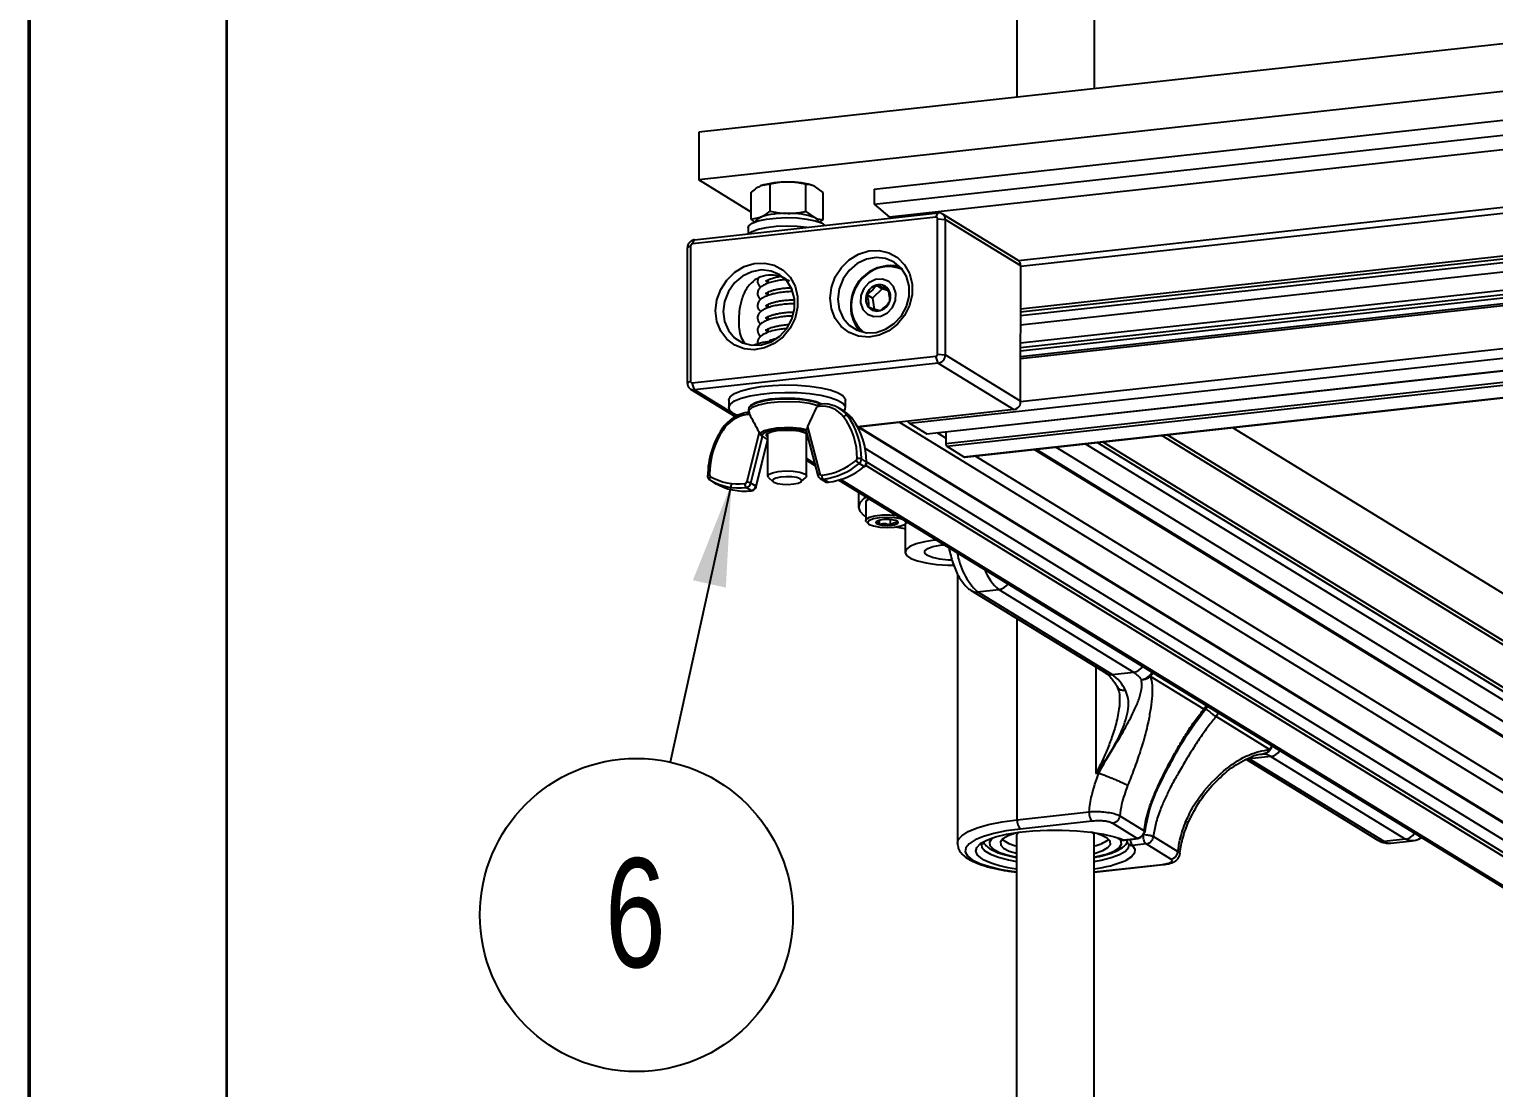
# Model space of a CAD drawing. Header units: millimetres. Extents: x 0 to 279, y 0 to 216.
# Drawn here: x 0 to 47.07, y 121.41 to 155.42 of the extents above; entities that cross this region are included whole.
import ezdxf

# ---------------------------------------------------------------- set-up
doc = ezdxf.new("R2010")
doc.units = ezdxf.units.MM
doc.layers.add('PAGE_BORDER', color=7, linetype='Continuous')
doc.layers.add('TITLE_BLOCK_BORDER', color=7, linetype='Continuous')
doc.styles.add('SLDTEXTSTYLE1', font='TXT', dxfattribs={"width": 0.75})
doc.dimstyles.new('SLDDIMSTYLE0', dxfattribs={"dimtxt": 0.18, "dimasz": 3.302, "dimexe": 0, "dimexo": 0.0625, "dimgap": 0, "dimtad": 0, "dimtih": 1, "dimtoh": 1, "dimdec": 0, "dimrnd": 1e-09, "dimzin": 0, "dimdsep": 46, "dimtxsty": 'Standard', "dimsah": 1, "dimcen": 0.09, "dimadec": 0, "dimazin": 0, "dimtfac": 3.302, "dimtdec": 0, "dimtofl": 0, "dimtmove": 0, "dimatfit": 3, "dimfxl": 1, "dimfrac": 2, "dimtolj": 1, "dimtzin": 0, "dimarcsym": 0})

# ---------------------------------------------------------------- blocks, each defined once
blk = doc.blocks.new('SW_NOTE_67')
at = {"layer": 'TITLE_BLOCK_BORDER', "color": 0}
blk.add_circle((-1.083, -4.913), 5.031, dxfattribs=at)
at = {"layer": 'TITLE_BLOCK_BORDER', "color": 0, "insert": (-1.118, -3.089), "char_height": 3.5, "attachment_point": 2, "style": 'SLDTEXTSTYLE1'}
blk.add_mtext('6', dxfattribs=at)

msp = doc.modelspace()

# ---------------------------------------------------------------- linework, layer by layer
at = {"color": 7, "linetype": 'Continuous', "lineweight": 50}
msp.add_line((0, 0), (0, 215.9), dxfattribs=at)
at = {"color": 7, "linetype": 'Continuous', "lineweight": 25}
for p, q in [((31.742, 165.28), (31.739, 153.231)), ((34.239, 153.505), (34.242, 165.28)), ((103.93, 161.16), (21.522, 152.109)), ((103.929, 159.627), (21.521, 150.576)), ((27.163, 150.278), (100.824, 158.369)), ((27.163, 149.795), (100.823, 157.886)), ((100.624, 157.397), (27.654, 149.382)), ((95.967, 155.03), (31.799, 147.982)), ((31.866, 146.219), (95.967, 153.259)), ((31.866, 145.922), (95.967, 152.963)), ((21.522, 152.109), (21.521, 150.576)), ((31.866, 145.338), (95.967, 152.378)), ((31.866, 145.191), (95.969, 152.232)), ((31.866, 145.087), (96.006, 152.132)), ((96.247, 151.964), (31.866, 144.893)), ((23.206, 149.542), (21.521, 150.576)), ((23.206, 149.321), (23.206, 150.188)), ((23.811, 150.443), (23.509, 150.385)), ((23.811, 149.577), (23.811, 150.443)), ((24.965, 149.568), (24.965, 150.435)), ((25.515, 150.171), (25.24, 150.373)), ((25.515, 149.304), (25.515, 150.171)), ((27.163, 150.278), (27.163, 149.795)), ((28.854, 142.415), (100.367, 150.27)), ((27.163, 149.795), (27.654, 149.382)), ((29.14, 149.382), (21.313, 148.522)), ((21.386, 148.658), (29.213, 149.518)), ((23.206, 149.321), (23.508, 149.379)), ((23.311, 149.233), (23.206, 149.321)), ((24.965, 149.568), (25.24, 149.367)), ((25.515, 149.304), (25.388, 149.222)), ((27.654, 149.382), (27.703, 149.352)), ((29.14, 149.382), (29.213, 149.518)), ((29.196, 144.982), (29.197, 149.327)), ((29.197, 149.327), (29.443, 149.302)), ((31.777, 147.997), (29.343, 149.489)), ((29.443, 149.302), (29.442, 144.956)), ((31.867, 147.815), (29.443, 149.302)), ((30.073, 141.674), (100.603, 149.421)), ((23.11, 149.042), (23.11, 148.847)), ((25.461, 149.196), (25.575, 149.118)), ((21.155, 144.046), (21.156, 148.391)), ((21.156, 148.391), (21.256, 148.455)), ((21.256, 148.455), (21.255, 144.11)), ((21.313, 148.522), (21.386, 148.658)), ((31.866, 143.47), (31.867, 147.815)), ((23.735, 147.36), (23.735, 147.254)), ((23.735, 146.965), (23.735, 146.863)), ((27.103, 146.781), (26.915, 146.896)), ((27.413, 147.078), (27.103, 146.781)), ((27.413, 147.078), (27.226, 147.193)), ((27.617, 147.017), (27.413, 147.078)), ((23.735, 146.571), (23.735, 146.466)), ((27.103, 146.781), (27.156, 146.43)), ((23.735, 146.178), (23.735, 146.075)), ((23.735, 145.783), (23.735, 145.678)), ((21.312, 144.056), (29.139, 144.915)), ((29.212, 144.689), (21.385, 143.83)), ((29.212, 144.689), (29.139, 144.915)), ((29.196, 144.982), (29.442, 144.956)), ((29.212, 144.689), (31.645, 143.197)), ((31.866, 143.47), (29.442, 144.956)), ((21.155, 144.046), (21.255, 144.11)), ((21.385, 143.83), (21.312, 144.056)), ((21.255, 143.858), (22.694, 142.976)), ((22.484, 143.504), (22.484, 143.263)), ((23.114, 143.205), (23.122, 143.121)), ((23.121, 143.122), (23.115, 143.122)), ((23.188, 143.333), (23.146, 143.286)), ((25.344, 143.323), (25.323, 143.289)), ((25.388, 143.296), (25.323, 143.289)), ((25.417, 143.375), (25.39, 143.372)), ((25.466, 143.384), (25.478, 143.376)), ((26.201, 143.14), (26.038, 143.24)), ((26.234, 143.262), (26.234, 143.503)), ((31.645, 143.197), (26.627, 142.646)), ((23.086, 143.043), (23.151, 143.05)), ((23.151, 143.05), (23.135, 143.08)), ((25.015, 142.642), (25.411, 141.132)), ((26.454, 142.911), (26.292, 143.01)), ((26.629, 142.646), (55.53, 124.921)), ((26.65, 142.648), (27.962, 142.792)), ((55.569, 124.913), (26.65, 142.648)), ((56.881, 125.057), (27.962, 142.792)), ((28.29, 142.758), (28.846, 142.417)), ((23.459, 142.471), (23.062, 140.874)), ((23.195, 140.834), (23.57, 142.34)), ((23.732, 142.241), (23.358, 140.734)), ((23.366, 140.725), (23.734, 142.203)), ((23.732, 142.241), (23.57, 142.34)), ((23.739, 142.438), (23.734, 142.417)), ((23.734, 142.417), (23.734, 141.063)), ((24.977, 142.505), (25.351, 141.081)), ((24.984, 141.063), (24.984, 142.416)), ((25.022, 142.335), (24.984, 142.302)), ((29.46, 142.481), (29.46, 142.112)), ((55.176, 130.983), (36.579, 142.389)), ((38.68, 142.62), (57.188, 131.269)), ((54.052, 125.277), (26.872, 141.946)), ((29.49, 142.022), (30.045, 141.681)), ((55.165, 127.931), (32.349, 141.924)), ((55.676, 128.088), (32.999, 141.995)), ((55.746, 128.725), (33.94, 142.099)), ((24.984, 141.571), (25.269, 141.396)), ((26.839, 141.365), (26.677, 141.465)), ((26.91, 141.512), (26.747, 141.611)), ((22.04, 140.838), (21.878, 140.937)), ((23.358, 140.734), (23.195, 140.834)), ((23.757, 141.02), (23.901, 140.885)), ((24.816, 140.885), (24.961, 141.019)), ((25.423, 140.984), (25.586, 140.884)), ((25.427, 140.981), (25.423, 140.984)), ((25.676, 140.864), (25.514, 140.964)), ((25.586, 140.884), (25.589, 140.882)), ((26.024, 140.933), (52.607, 124.63)), ((23.203, 140.593), (23.041, 140.692)), ((26.649, 140.55), (26.649, 140.065)), ((26.977, 140.339), (26.911, 140.278)), ((26.977, 140.339), (26.983, 140.345)), ((26.885, 140.23), (26.885, 139.638)), ((26.91, 139.59), (26.977, 139.529)), ((27.319, 139.639), (27.319, 139.505)), ((27.668, 139.662), (27.667, 139.481)), ((27.922, 139.548), (27.889, 139.615)), ((28.149, 139.513), (28.149, 138.616)), ((28.168, 139.528), (28.226, 139.582)), ((29.835, 137.921), (29.833, 129.267)), ((30.281, 137.381), (34.612, 134.725)), ((30.477, 137.338), (31.168, 137.414)), ((34.808, 134.682), (30.477, 137.338)), ((31.168, 137.414), (35.498, 134.758)), ((34.808, 134.682), (35.498, 134.758)), ((37.758, 133.572), (36.038, 134.626)), ((39.868, 132.278), (38.148, 133.332)), ((39.128, 131.955), (43.351, 129.365)), ((39.907, 132.054), (39.216, 131.979)), ((43.547, 129.323), (39.216, 131.979)), ((39.907, 132.054), (44.238, 129.399)), ((34.286, 131.506), (34.38, 131.516)), ((31.754, 130.02), (34.066, 130.274)), ((34.164, 129.973), (31.852, 129.719)), ((35.05, 130.146), (35.84, 129.661)), ((31.733, 129.508), (31.72, 77.093)), ((34.22, 77.012), (34.233, 129.508)), ((35.611, 129.42), (34.821, 129.904)), ((36.133, 129.481), (36.923, 128.997)), ((35.004, 129.413), (35.097, 129.38)), ((35.171, 129.371), (35.611, 129.42)), ((35.2, 129.365), (35.64, 129.413)), ((35.904, 129.24), (35.463, 129.192)), ((36.694, 128.756), (35.904, 129.24)), ((44.238, 129.399), (43.547, 129.323)), ((43.766, 129.266), (44.456, 129.342)), ((34.233, 128.334), (36.456, 128.579)), ((36.426, 128.585), (36.454, 128.582))]:
    msp.add_line(p, q, dxfattribs=at)
at = {"color": 8, "linetype": 'Continuous', "lineweight": 25}
for p, q in [((31.867, 147.808), (95.967, 154.849)), ((31.866, 146.432), (95.967, 153.473)), ((31.866, 146.338), (95.967, 153.379)), ((31.866, 144.839), (96.322, 151.918)), ((28.29, 142.758), (100.497, 150.689)), ((31.866, 143.463), (98.225, 150.751)), ((28.846, 142.417), (100.368, 150.273)), ((29.46, 142.112), (100.31, 149.895)), ((29.49, 142.022), (100.304, 149.8)), ((30.045, 141.681), (100.587, 149.429)), ((22.738, 143), (21.385, 143.83)), ((24.984, 142.237), (25.042, 142.259)), ((29.46, 142.281), (29.184, 142.451)), ((55.161, 129.489), (34.5, 142.16)), ((55.162, 130.865), (36.404, 142.369)), ((55.161, 126.52), (30.393, 141.709)), ((55.161, 127.896), (32.297, 141.918)), ((55.747, 129.008), (34.331, 142.142)), ((25.252, 141.458), (24.984, 141.623)), ((54.05, 124.746), (26.888, 141.404)), ((54.115, 124.828), (26.922, 141.505)), ((52.738, 124.602), (26.08, 140.95)), ((31.754, 130.02), (31.756, 136.476)), ((34.287, 134.924), (34.286, 131.506)), ((37.849, 133.649), (37.897, 133.652)), ((39.655, 132.127), (39.614, 132.119)), ((35.066, 129.412), (35.171, 129.371)), ((34.233, 128.344), (36.426, 128.585))]:
    msp.add_line(p, q, dxfattribs=at)
at = {"color": 7, "linetype": 'Continuous', "lineweight": 25, "flags": 128}
for points in [[(23.11, 149.042), (23.133, 149.103), (23.241, 149.187), (23.433, 149.26), (23.694, 149.317), (24.004, 149.353), (24.34, 149.367), (24.678, 149.356), (24.993, 149.322), (25.26, 149.267), (25.461, 149.196)], [(23.361, 149.242), (23.361, 149.251), (23.373, 149.284), (23.402, 149.317), (23.447, 149.349), (23.508, 149.379)], [(23.144, 148.851), (23.241, 148.921), (23.433, 148.994), (23.694, 149.051), (24.004, 149.088), (24.34, 149.101), (24.678, 149.09), (24.993, 149.056), (25.001, 149.055)], [(25.744, 146.775), (25.785, 147.125), (25.908, 147.462), (26.103, 147.765), (26.358, 148.015), (26.659, 148.196), (26.985, 148.297), (27.316, 148.312), (27.631, 148.239), (27.911, 148.083), (28.138, 147.854), (28.298, 147.567), (28.381, 147.239), (28.381, 146.891), (28.298, 146.545), (28.138, 146.223), (27.911, 145.944), (27.631, 145.727), (27.315, 145.585), (26.984, 145.526), (26.658, 145.556), (26.358, 145.671), (26.102, 145.865), (25.907, 146.125), (25.785, 146.435), (25.744, 146.775)], [(22.061, 146.371), (22.102, 146.721), (22.225, 147.058), (22.42, 147.361), (22.675, 147.61), (22.976, 147.792), (23.302, 147.893), (23.633, 147.907), (23.948, 147.834), (24.228, 147.679), (24.455, 147.45), (24.615, 147.162), (24.698, 146.835), (24.697, 146.487), (24.615, 146.14), (24.455, 145.818), (24.228, 145.539), (23.948, 145.322), (23.632, 145.18), (23.301, 145.122), (22.975, 145.151), (22.675, 145.266), (22.419, 145.46), (22.224, 145.72), (22.102, 146.03), (22.061, 146.371)], [(25.99, 146.75), (26.032, 146.429), (26.157, 146.141), (26.355, 145.908), (26.611, 145.746), (26.906, 145.668), (27.219, 145.68), (27.526, 145.781), (27.804, 145.963), (28.033, 146.212), (28.196, 146.511), (28.281, 146.837), (28.281, 147.166), (28.196, 147.473), (28.034, 147.736), (27.805, 147.935), (27.526, 148.056), (27.219, 148.089), (26.907, 148.032), (26.611, 147.89), (26.355, 147.672), (26.157, 147.395), (26.032, 147.08), (25.99, 146.75)], [(22.307, 146.345), (22.349, 146.024), (22.474, 145.736), (22.672, 145.503), (22.928, 145.342), (23.223, 145.264), (23.536, 145.276), (23.843, 145.376), (24.121, 145.558), (24.35, 145.808), (24.513, 146.106), (24.598, 146.432), (24.598, 146.761), (24.513, 147.068), (24.351, 147.331), (24.122, 147.53), (23.843, 147.651), (23.536, 147.684), (23.224, 147.628), (22.928, 147.485), (22.672, 147.267), (22.474, 146.991), (22.349, 146.675), (22.307, 146.345)], [(27.856, 146.942), (27.778, 147.154), (27.626, 147.311), (27.423, 147.388), (27.199, 147.373), (26.988, 147.269), (26.822, 147.091), (26.728, 146.867), (26.718, 146.631), (26.795, 146.418), (26.947, 146.262), (27.151, 146.185), (27.375, 146.2), (27.586, 146.304), (27.751, 146.481), (27.846, 146.705), (27.856, 146.942)], [(22.484, 143.504), (22.484, 143.513), (22.535, 143.617), (22.672, 143.717), (22.887, 143.806), (23.171, 143.881), (23.51, 143.938), (23.89, 143.976), (24.291, 143.991), (24.695, 143.983), (25.084, 143.953), (25.439, 143.902), (25.743, 143.832), (25.983, 143.747), (26.146, 143.651)], [(22.758, 143.01), (22.644, 143.066), (22.521, 143.167), (22.484, 143.272), (22.535, 143.376), (22.672, 143.475), (22.887, 143.564), (23.171, 143.64), (23.51, 143.697), (23.89, 143.734), (24.291, 143.749), (24.695, 143.742), (25.084, 143.712), (25.439, 143.661), (25.743, 143.591), (25.983, 143.506), (26.146, 143.409), (26.146, 143.409)], [(23.188, 143.333), (23.205, 143.35), (23.338, 143.427), (23.547, 143.493), (23.816, 143.541), (24.125, 143.569), (24.452, 143.574), (24.772, 143.556), (25.061, 143.516), (25.298, 143.457), (25.466, 143.384)], [(26.146, 143.651), (26.226, 143.548), (26.234, 143.503)], [(25.44, 143.373), (25.429, 143.378), (25.217, 143.447), (24.942, 143.498), (24.623, 143.529), (24.285, 143.535), (23.953, 143.518), (23.65, 143.479), (23.4, 143.419), (23.221, 143.344), (23.127, 143.26), (23.114, 143.205)], [(25.344, 143.323), (25.085, 143.389), (24.764, 143.432), (24.408, 143.45), (24.048, 143.44), (23.715, 143.403), (23.437, 143.343), (23.237, 143.265), (23.134, 143.174), (23.135, 143.08)], [(25.417, 143.375), (25.421, 143.375), (25.429, 143.372)], [(26.146, 143.409), (26.226, 143.306), (26.219, 143.201), (26.184, 143.15)], [(22.3, 142.542), (22.286, 142.551), (22.274, 142.559), (22.264, 142.566), (22.258, 142.571), (22.254, 142.573), (22.254, 142.574), (22.257, 142.572), (22.264, 142.568)], [(23.5, 142.391), (23.527, 142.458), (23.631, 142.521), (23.801, 142.572), (24.024, 142.608), (24.277, 142.624), (24.538, 142.62), (24.782, 142.596), (24.987, 142.554)], [(24.98, 142.5), (24.787, 142.544), (24.551, 142.571), (24.295, 142.576), (24.046, 142.56), (23.828, 142.525), (23.665, 142.473), (23.573, 142.411), (23.561, 142.344)], [(23.737, 142.3), (23.684, 142.363), (23.722, 142.427), (23.846, 142.482), (24.039, 142.523), (24.276, 142.542), (24.523, 142.538), (24.749, 142.511), (24.921, 142.465), (24.999, 142.424)], [(24.984, 142.416), (24.984, 142.418), (24.979, 142.438)], [(28.846, 142.417), (28.852, 142.415), (28.854, 142.415)], [(23.757, 141.02), (23.735, 141.051), (23.765, 141.114), (23.885, 141.169), (24.077, 141.208), (24.312, 141.225), (24.554, 141.217), (24.766, 141.186)], [(26.839, 141.365), (26.846, 141.362), (26.851, 141.361), (26.852, 141.362)], [(26.91, 141.512), (26.916, 141.507), (26.918, 141.501), (26.918, 141.501)], [(30.045, 141.681), (30.065, 141.674), (30.073, 141.674)], [(21.799, 141.079), (21.799, 141.079), (21.799, 141.079)], [(21.891, 141.052), (21.881, 141.034), (21.873, 141.016), (21.868, 140.998), (21.865, 140.981), (21.864, 140.966), (21.866, 140.954), (21.871, 140.944), (21.878, 140.937)], [(24.668, 141.012), (24.507, 141.035), (24.323, 141.041), (24.144, 141.028), (23.998, 140.999), (23.907, 140.957), (23.885, 140.909), (23.935, 140.863), (24.049, 140.825), (24.21, 140.801), (24.394, 140.795), (24.573, 140.808), (24.719, 140.838), (24.81, 140.88), (24.832, 140.927), (24.782, 140.974), (24.668, 141.012)], [(24.766, 141.186), (24.916, 141.136), (24.982, 141.075), (24.961, 141.019)], [(25.676, 140.864), (25.684, 140.861), (25.688, 140.861)], [(23.203, 140.593), (23.211, 140.59), (23.215, 140.59)], [(26.91, 140.39), (26.83, 140.337), (26.695, 140.204), (26.649, 140.067), (26.693, 139.93), (26.825, 139.796), (26.885, 139.755)], [(27.006, 140.331), (27.004, 140.33), (26.903, 140.27), (26.885, 140.23)], [(26.91, 139.59), (26.892, 139.613), (26.903, 139.679), (27.004, 139.739), (27.181, 139.785), (27.412, 139.812), (27.664, 139.815), (27.873, 139.799)], [(28.129, 139.642), (28.008, 139.686), (27.807, 139.721), (27.57, 139.733), (27.333, 139.72), (27.133, 139.685), (27, 139.633), (26.954, 139.571), (27.002, 139.51), (27.137, 139.458), (27.338, 139.423), (27.575, 139.411), (27.812, 139.424), (28.012, 139.459), (28.012, 139.459)], [(27.224, 139.596), (27.215, 139.584), (27.212, 139.572), (27.215, 139.559), (27.224, 139.547), (27.24, 139.536), (27.261, 139.525), (27.287, 139.515), (27.319, 139.505)], [(27.922, 139.548), (27.931, 139.56), (27.933, 139.572), (27.93, 139.584), (27.921, 139.596), (27.905, 139.608), (27.884, 139.619), (27.858, 139.629), (27.827, 139.638)], [(27.84, 139.427), (28.129, 139.374), (28.149, 139.371)], [(28.012, 139.459), (28.145, 139.511), (28.191, 139.572), (28.154, 139.627)], [(29.164, 139.007), (29.097, 138.999), (28.774, 138.949), (28.506, 138.88), (28.306, 138.797), (28.185, 138.704), (28.149, 138.606), (28.202, 138.509), (28.339, 138.418), (28.553, 138.337), (28.833, 138.272), (29.164, 138.224)], [(29.658, 138.358), (29.541, 138.363), (29.265, 138.392), (29.034, 138.441), (28.868, 138.506), (28.783, 138.58), (28.787, 138.657), (28.878, 138.731), (29.048, 138.794), (29.283, 138.842), (29.408, 138.857)], [(29.164, 138.224), (29.528, 138.198), (29.713, 138.194)], [(30.613, 129.279), (30.779, 129.365), (31.06, 129.466), (31.409, 129.551), (31.813, 129.618), (32.257, 129.664), (32.727, 129.688), (33.206, 129.688), (33.677, 129.666), (34.124, 129.621), (34.531, 129.555), (34.884, 129.471), (35.066, 129.412)], [(31.858, 129.624), (31.702, 129.586), (31.461, 129.504), (31.296, 129.41), (31.215, 129.309), (31.224, 129.206), (31.32, 129.106), (31.5, 129.014), (31.733, 128.94)], [(31.795, 129.61), (31.735, 129.525), (31.733, 129.508)], [(34.233, 129.508), (34.229, 129.535), (34.171, 129.609)], [(34.233, 128.939), (34.264, 128.947), (34.505, 129.029), (34.67, 129.123), (34.751, 129.224), (34.742, 129.327), (34.646, 129.428)]]:
    msp.add_lwpolyline(points, dxfattribs=at)
at = {"color": 8, "linetype": 'Continuous', "lineweight": 25, "flags": 128}
for points in [[(23.086, 143.043), (23.087, 143.062), (23.089, 143.08), (23.093, 143.095), (23.098, 143.107), (23.104, 143.116), (23.111, 143.121), (23.115, 143.122)], [(25.388, 143.296), (25.389, 143.315), (25.391, 143.333), (25.395, 143.348), (25.4, 143.36), (25.406, 143.369), (25.413, 143.374), (25.417, 143.375)], [(21.863, 141.104), (21.845, 141.102), (21.829, 141.098), (21.816, 141.094), (21.807, 141.089), (21.801, 141.084), (21.799, 141.079)], [(25.411, 141.132), (25.394, 141.125), (25.379, 141.117), (25.367, 141.108), (25.358, 141.1), (25.353, 141.091), (25.351, 141.084), (25.351, 141.081)], [(23.358, 140.734), (23.364, 140.729), (23.366, 140.726), (23.366, 140.725)], [(29.833, 129.269), (29.857, 129.368), (29.971, 129.507), (30.177, 129.639), (30.469, 129.76), (30.836, 129.866), (31.269, 129.954), (31.754, 130.02)], [(31.852, 129.719), (31.405, 129.658), (31.007, 129.577), (30.668, 129.48), (30.4, 129.368), (30.21, 129.247), (30.105, 129.118), (30.087, 128.987), (30.157, 128.857), (30.313, 128.732), (30.55, 128.616), (30.861, 128.512), (31.236, 128.424), (31.665, 128.355), (31.733, 128.346)], [(30.659, 128.746), (30.624, 128.766), (30.479, 128.885), (30.421, 129.008), (30.454, 129.132), (30.574, 129.253), (30.613, 129.279)], [(30.608, 129.197), (30.623, 129.139), (30.717, 129.022), (30.896, 128.912), (31.152, 128.814), (31.477, 128.73), (31.733, 128.682)], [(30.956, 129.433), (30.936, 129.415), (30.862, 129.301), (30.881, 129.186), (30.992, 129.074), (31.19, 128.971), (31.467, 128.88), (31.733, 128.821)], [(34.233, 128.82), (34.305, 128.834), (34.622, 128.915), (34.867, 129.011), (35.03, 129.118), (35.104, 129.232), (35.085, 129.348), (35.035, 129.41)], [(34.233, 128.682), (34.449, 128.721), (34.781, 128.803), (35.045, 128.9), (35.233, 129.008), (35.337, 129.124), (35.358, 129.212)], [(35.463, 129.192), (35.54, 129.069), (35.527, 128.945), (35.425, 128.823), (35.248, 128.714)], [(43.547, 129.323), (43.699, 129.267), (43.766, 129.266)], [(44.457, 129.342), (44.39, 129.342), (44.238, 129.399)]]:
    msp.add_lwpolyline(points, dxfattribs=at)
at = {"color": 7, "linetype": 'Continuous', "lineweight": 25}
for centre, radius, start, end in [((24.287, 148.039), 2.471, 87.645, 108.3434), ((24.464, 148.249), 2.261, 69.9215, 91.9195), ((24.286, 147.034), 2.471, 87.645, 108.3434), ((24.464, 147.243), 2.261, 69.9215, 91.9195), ((25.197, 149.204), 0.168, 13.065, 75.2122), ((29.145, 149.33), 0.052, 357.4633, 96.1295), ((29.235, 149.311), 0.208, 357.4633, 96.1295), ((21.425, 148.392), 0.269, 98.302, 180.0891), ((21.323, 148.455), 0.0673, 98.302, 180.0891), ((27.688, 146.538), 1.285, 76.6339, 181.9212), ((31.672, 147.826), 0.2, 34.775, 58.4246), ((27.741, 146.508), 1.322, 132.0414, 164.9184), ((27.615, 146.699), 1.096, 65.8499, 133.8424), ((27.303, 146.747), 0.415, 158.9142, 218.217), ((27.357, 146.744), 0.468, 106.3524, 160.9686), ((27.327, 146.852), 0.356, 40.4905, 106.5323), ((27.271, 146.826), 0.415, 338.9142, 38.217), ((27.516, 146.476), 1.112, 178.9833, 223.5505), ((27.51, 146.531), 1.092, 162.96, 230.3126), ((27.247, 146.721), 0.356, 220.4905, 286.5323), ((27.216, 146.829), 0.468, 286.3524, 340.9686), ((24.051, 143.258), 2.146, 94.4313, 111.163), ((29.129, 144.982), 0.0673, 278.302, 0.0891), ((29.173, 144.956), 0.269, 278.302, 0.0891), ((21.363, 144.037), 0.208, 177.4633, 276.1295), ((21.307, 144.107), 0.052, 177.4633, 276.1295), ((23.284, 141.921), 1.208, 97.4694, 147.6188), ((25.493, 142.444), 0.859, 37.5558, 97.015), ((25.544, 142.436), 0.943, 37.5558, 97.015), ((25.712, 142.345), 0.933, 37.3299, 58.4263), ((31.611, 143.455), 0.26, 277.5459, 329.6789), ((23.229, 141.952), 1.1, 97.4694, 147.6188), ((26.271, 142.884), 0.128, 80.9086, 139.567), ((24.413, 141.652), 2.198, 359.3158, 36.756), ((24.455, 141.639), 2.292, 359.3158, 36.756), ((24.618, 141.539), 2.292, 359.3158, 36.756), ((28.384, 142.882), 0.156, 202.3984, 232.827), ((24.559, 141.051), 2.751, 146.5256, 179.6216), ((24.5, 141.087), 2.638, 146.5256, 179.6216), ((29.581, 142.101), 0.121, 174.7757, 221.0863), ((25.22, 143.205), 2.131, 276.8291, 309.7499), ((25.248, 143.182), 2.234, 276.8291, 309.7499), ((25.411, 143.083), 2.234, 276.8291, 309.7499), ((26.534, 141.626), 0.0767, 309.2211, 359.4537), ((26.943, 141.804), 0.431, 213.3376, 231.903), ((26.652, 141.36), 0.269, 69.1897, 98.7801), ((26.556, 141.613), 0.192, 309.2211, 359.4537), ((26.718, 141.513), 0.192, 309.2211, 359.4537), ((21.923, 141.103), 0.0601, 178.5035, 237.9342), ((22.823, 142.54), 1.86, 239.4665, 276.7238), ((22.792, 142.58), 1.774, 239.4665, 276.7238), ((22.985, 142.44), 1.86, 239.4665, 276.7238), ((23.167, 140.803), 0.168, 174.7757, 221.0863), ((22.99, 140.891), 0.0742, 278.0967, 346.7842), ((23.014, 140.876), 0.185, 278.0967, 346.7842), ((22.992, 140.408), 0.472, 64.4869, 81.4852), ((25.467, 141.146), 0.0566, 193.6045, 276.7927), ((25.64, 141.074), 0.168, 174.7757, 221.0863), ((23.177, 140.776), 0.185, 278.0967, 346.7842), ((27.468, 139.181), 0.481, 88.8453, 120.5056), ((27.572, 140.647), 1.17, 257.4782, 274.6759), ((27.573, 138.496), 1.17, 77.4782, 94.6759), ((27.677, 139.963), 0.481, 268.8453, 300.5056), ((34.031, 133.594), 1.338, 26.1003, 54.474), ((34.958, 133.93), 0.989, 36.7832, 56.8693), ((37.508, 133.794), 0.375, 320.436, 341.1081), ((39.664, 131.686), 0.441, 56.6537, 91.1694), ((32.155, 129.984), 0.403, 174.7757, 221.0863), ((33.802, 127.944), 1.707, 60.3741, 79.6678), ((31.906, 130.191), 1.025, 231.6183, 260.2585), ((34.013, 130.296), 1.137, 281.1448, 306.923), ((32.109, 131.854), 3.43, 244.9885, 263.7015), ((33.795, 132.14), 3.722, 276.7617, 292.9911)]:
    msp.add_arc(centre, radius, start, end, dxfattribs=at)
at = {"color": 8, "linetype": 'Continuous', "lineweight": 25}
for centre, radius, start, end in [((25.497, 141.106), 0.143, 240.7263, 276.7495), ((25.66, 141.006), 0.143, 240.3294, 276.7531), ((32.049, 138.946), 2.248, 188.8376, 225.651), ((32.107, 138.562), 1.483, 199.8728, 230.7306), ((31.116, 137.802), 0.391, 277.6113, 329.545), ((30.441, 137.643), 0.307, 238.8054, 276.8387), ((34.771, 134.987), 0.307, 238.7115, 276.8395), ((35.447, 135.146), 0.391, 277.6113, 329.545), ((39.855, 132.442), 0.391, 277.6113, 329.545), ((44.186, 129.786), 0.391, 277.6113, 329.545), ((35.149, 129.502), 0.133, 246.9869, 279.5353), ((35.45, 129.361), 0.169, 224.2594, 274.5169), ((43.51, 129.628), 0.307, 238.7115, 276.8395)]:
    msp.add_arc(centre, radius, start, end, dxfattribs=at)
at = {"color": 7, "linetype": 'Continuous', "lineweight": 25}
for centre, major_axis, ratio, start_param, end_param in [((31.693, 147.755), (0.073, 0.244), 0.645921, 5.146511, 5.743921), ((31.692, 143.41), (0.073, 0.244), 0.645921, 4.5491, 5.146511), ((23.471, 142.329), (0.107, 0.001), 0.253485, 0.386828, 0.559016)]:
    msp.add_ellipse(centre, major_axis=major_axis, ratio=ratio, start_param=start_param, end_param=end_param, dxfattribs=at)
for points, knots in [([(23.509, 150.385), (23.462, 150.362), (23.36, 150.313), (23.26, 150.232), (23.206, 150.188)], [0, 0, 0, 0, 0.461748, 1, 1, 1, 1]), ([(24.388, 150.509), (24.272, 150.505), (24.077, 150.498), (23.887, 150.459), (23.811, 150.443)], [0, 0, 0, 0, 0.598328, 1, 1, 1, 1]), ([(24.965, 150.435), (24.917, 150.446), (24.727, 150.488), (24.533, 150.5), (24.388, 150.509)], [0, 0, 0, 0, 0.254987, 1, 1, 1, 1]), ([(25.24, 150.373), (25.197, 150.39), (25.105, 150.428), (25.014, 150.433), (24.965, 150.435)], [0, 0, 0, 0, 0.461748, 1, 1, 1, 1]), ([(23.508, 149.379), (23.556, 149.402), (23.657, 149.452), (23.757, 149.533), (23.811, 149.577)], [0, 0, 0, 0, 0.461748, 1, 1, 1, 1]), ([(23.811, 149.577), (23.887, 149.56), (24.077, 149.519), (24.271, 149.509), (24.388, 149.503)], [0, 0, 0, 0, 0.401672, 1, 1, 1, 1]), ([(24.388, 149.503), (24.46, 149.504), (24.605, 149.507), (24.773, 149.531), (24.893, 149.553), (24.941, 149.563), (24.965, 149.568)], [0, 0, 0, 0, 0.370945, 0.745202, 0.872566, 1, 1, 1, 1]), ([(25.24, 149.367), (25.283, 149.349), (25.375, 149.311), (25.466, 149.307), (25.515, 149.304)], [0, 0, 0, 0, 0.461748, 1, 1, 1, 1]), ([(24.44, 147.321), (24.352, 147.373), (24.165, 147.486), (23.836, 147.537), (23.516, 147.485), (23.245, 147.325), (23.027, 147.067), (22.885, 146.732), (22.817, 146.375), (22.799, 146.053), (22.814, 145.761), (22.866, 145.496), (22.971, 145.373), (23.025, 145.309)], [0, 0, 0, 0, 0.078312, 0.168931, 0.259774, 0.346223, 0.441242, 0.55526, 0.653104, 0.726577, 0.800244, 0.89697, 1, 1, 1, 1]), ([(23.427, 147.413), (23.418, 147.384), (23.399, 147.324), (23.424, 147.233), (23.459, 147.166), (23.501, 147.139), (23.513, 147.131)], [0, 0, 0, 0, 0.273128, 0.577024, 0.872725, 1, 1, 1, 1]), ([(24.337, 147.375), (24.283, 147.37), (24.164, 147.359), (23.986, 147.329), (23.811, 147.286), (23.658, 147.23), (23.538, 147.162), (23.453, 147.082), (23.406, 146.986), (23.407, 146.882), (23.44, 146.797), (23.492, 146.758), (23.516, 146.74)], [0, 0, 0, 0, 0.092049, 0.20273, 0.31444, 0.427822, 0.54192, 0.648093, 0.7449, 0.835015, 0.923076, 1, 1, 1, 1]), ([(23.72, 147.302), (23.711, 147.307), (23.679, 147.323), (23.674, 147.339), (23.674, 147.334), (23.674, 147.333)], [0, 0, 0, 0, 0.268895, 0.936032, 1, 1, 1, 1]), ([(23.68, 147.327), (23.68, 147.326), (23.68, 147.323), (23.723, 147.356), (23.804, 147.395), (23.937, 147.437), (24.057, 147.465), (24.107, 147.472), (24.109, 147.472)], [0, 0, 0, 0, 0.1781567, 0.3400587, 0.4985043, 0.8087973, 0.9913713, 1, 1, 1, 1]), ([(24.523, 146.99), (24.501, 146.99), (24.418, 146.989), (24.265, 146.976), (24.074, 146.952), (23.892, 146.914), (23.728, 146.864), (23.591, 146.802), (23.489, 146.728), (23.423, 146.64), (23.401, 146.535), (23.422, 146.428), (23.482, 146.375), (23.515, 146.346)], [0, 0, 0, 0, 0.033503, 0.131552, 0.23135, 0.331844, 0.433567, 0.537147, 0.637157, 0.728788, 0.812265, 0.892872, 1, 1, 1, 1]), ([(23.675, 146.926), (23.675, 146.925), (23.676, 146.925), (23.699, 146.946), (23.748, 146.974), (23.819, 147.005), (23.911, 147.035), (24.029, 147.065), (24.178, 147.091), (24.337, 147.11), (24.443, 147.114), (24.489, 147.116)], [0, 0, 0, 0, 0.064191, 0.172186, 0.280811, 0.386622, 0.489675, 0.603771, 0.734996, 0.883227, 1, 1, 1, 1]), ([(23.735, 146.898), (23.733, 146.899), (23.699, 146.914), (23.678, 146.94), (23.678, 146.933), (23.678, 146.931)], [0, 0, 0, 0, 0.037319, 0.68681, 1, 1, 1, 1]), ([(27.226, 147.193), (27.191, 147.144), (27.132, 147.061), (27.014, 146.96), (26.945, 146.916), (26.915, 146.896)], [0, 0, 0, 0, 0.439117, 0.751367, 1, 1, 1, 1]), ([(26.915, 146.896), (26.923, 146.87), (26.945, 146.798), (26.973, 146.672), (26.98, 146.563), (26.977, 146.507), (26.976, 146.49)], [0, 0, 0, 0, 0.180942, 0.506293, 0.843975, 1, 1, 1, 1]), ([(27.597, 147.083), (27.554, 147.092), (27.48, 147.109), (27.34, 147.153), (27.261, 147.18), (27.226, 147.193)], [0, 0, 0, 0, 0.439117, 0.751367, 1, 1, 1, 1]), ([(27.659, 146.676), (27.66, 146.694), (27.662, 146.749), (27.655, 146.859), (27.628, 146.984), (27.605, 147.057), (27.597, 147.083)], [0, 0, 0, 0, 0.156025, 0.493707, 0.819058, 1, 1, 1, 1]), ([(24.596, 146.594), (24.518, 146.594), (24.377, 146.594), (24.165, 146.571), (23.977, 146.54), (23.803, 146.496), (23.652, 146.439), (23.533, 146.371), (23.45, 146.29), (23.405, 146.193), (23.406, 146.06), (23.469, 145.991), (23.51, 145.947)], [0, 0, 0, 0, 0.118807, 0.214533, 0.310766, 0.407931, 0.506597, 0.605667, 0.697633, 0.781426, 0.859663, 1, 1, 1, 1]), ([(23.674, 146.53), (23.674, 146.53), (23.674, 146.526), (23.682, 146.54), (23.718, 146.564), (23.777, 146.594), (23.858, 146.625), (23.961, 146.655), (24.092, 146.683), (24.254, 146.707), (24.421, 146.722), (24.525, 146.723), (24.568, 146.723)], [0, 0, 0, 0, 0.007442, 0.105424, 0.207798, 0.308314, 0.406021, 0.505005, 0.619085, 0.749172, 0.895072, 1, 1, 1, 1]), ([(23.735, 146.506), (23.722, 146.513), (23.68, 146.535), (23.679, 146.539), (23.678, 146.541)], [0, 0, 0, 0, 0.310204, 1, 1, 1, 1]), ([(26.976, 146.49), (27.04, 146.468), (27.148, 146.43), (27.273, 146.396), (27.325, 146.385), (27.348, 146.38)], [0, 0, 0, 0, 0.439117, 0.751367, 1, 1, 1, 1]), ([(27.348, 146.38), (27.403, 146.416), (27.496, 146.478), (27.599, 146.588), (27.64, 146.649), (27.659, 146.676)], [0, 0, 0, 0, 0.439117, 0.751367, 1, 1, 1, 1]), ([(24.545, 146.2), (24.513, 146.201), (24.422, 146.202), (24.256, 146.187), (24.065, 146.162), (23.884, 146.124), (23.72, 146.073), (23.585, 146.011), (23.485, 145.936), (23.421, 145.848), (23.399, 145.742), (23.427, 145.65), (23.462, 145.586), (23.502, 145.561), (23.512, 145.555)], [0, 0, 0, 0, 0.050181, 0.147033, 0.245441, 0.344574, 0.444961, 0.547193, 0.645476, 0.735479, 0.817545, 0.896939, 0.97414, 1, 1, 1, 1]), ([(23.782, 146.089), (23.766, 146.096), (23.714, 146.116), (23.672, 146.154), (23.676, 146.148), (23.67, 146.13), (23.695, 146.155), (23.756, 146.192), (23.866, 146.236), (24.016, 146.274), (24.162, 146.301), (24.336, 146.321), (24.478, 146.331), (24.55, 146.33), (24.562, 146.33)], [0, 0, 0, 0, 0.044146, 0.144737, 0.257846, 0.354881, 0.423672, 0.493365, 0.626628, 0.698667, 0.781694, 0.875637, 0.980287, 1, 1, 1, 1]), ([(23.783, 145.693), (23.753, 145.707), (23.696, 145.733), (23.669, 145.768), (23.675, 145.739), (23.673, 145.743), (23.713, 145.774), (23.789, 145.813), (23.913, 145.856), (24.077, 145.892), (24.233, 145.917), (24.346, 145.926), (24.404, 145.93)], [0, 0, 0, 0, 0.105166, 0.205019, 0.317475, 0.424825, 0.500828, 0.575749, 0.720921, 0.804665, 0.900335, 1, 1, 1, 1]), ([(24.333, 145.799), (24.274, 145.793), (24.138, 145.78), (23.922, 145.741), (23.696, 145.673), (23.537, 145.586), (23.446, 145.495), (23.425, 145.44), (23.414, 145.411)], [0, 0, 0, 0, 0.134325, 0.3100131, 0.5106131, 0.7393487, 0.866112, 1, 1, 1, 1]), ([(23.787, 145.415), (23.79, 145.416), (23.813, 145.428), (23.886, 145.452), (23.963, 145.471), (23.999, 145.48)], [0, 0, 0, 0, 0.071125, 0.566282, 1, 1, 1, 1]), ([(23.414, 145.413), (23.409, 145.383), (23.401, 145.344), (23.416, 145.309), (23.419, 145.302)], [0, 0, 0, 0, 0.796505, 1, 1, 1, 1]), ([(23.415, 145.411), (23.413, 145.401), (23.407, 145.377), (23.414, 145.34), (23.429, 145.317), (23.435, 145.306)], [0, 0, 0, 0, 0.286747, 0.667514, 1, 1, 1, 1]), ([(25.015, 142.642), (25.019, 142.65), (25.123, 142.865), (25.225, 143.081), (25.323, 143.289)], [0, 0, 0, 0, 0.035717, 1, 1, 1, 1]), ([(25.344, 143.323), (25.348, 143.332), (25.356, 143.351), (25.373, 143.368), (25.385, 143.37), (25.39, 143.371)], [0, 0, 0, 0, 0.359886, 0.720013, 1, 1, 1, 1]), ([(23.151, 143.05), (23.249, 142.864), (23.351, 142.67), (23.455, 142.478), (23.459, 142.471)], [0, 0, 0, 0, 0.964283, 1, 1, 1, 1]), ([(25.015, 142.642), (25.01, 142.63), (24.997, 142.602), (24.991, 142.572), (24.987, 142.554)], [0, 0, 0, 0, 0.419373, 1, 1, 1, 1]), ([(23.5, 142.391), (23.488, 142.415), (23.474, 142.443), (23.46, 142.468), (23.459, 142.471)], [0, 0, 0, 0, 0.884434, 1, 1, 1, 1]), ([(23.5, 142.391), (23.504, 142.385), (23.511, 142.373), (23.528, 142.36), (23.546, 142.35), (23.556, 142.347), (23.561, 142.344)], [0, 0, 0, 0, 0.228752, 0.457947, 0.694239, 1, 1, 1, 1]), ([(24.978, 142.505), (24.978, 142.505), (24.976, 142.508), (24.977, 142.515), (24.982, 142.531), (24.986, 142.545), (24.987, 142.553), (24.987, 142.554)], [0, 0, 0, 0, 0.011006, 0.367873, 0.660226, 0.953485, 1, 1, 1, 1]), ([(26.852, 141.362), (26.867, 141.377), (26.897, 141.408), (26.916, 141.46), (26.918, 141.491), (26.918, 141.501)], [0, 0, 0, 0, 0.396519, 0.816839, 1, 1, 1, 1]), ([(21.799, 141.079), (21.802, 141.057), (21.806, 141.016), (21.838, 140.966), (21.866, 140.946), (21.878, 140.937)], [0, 0, 0, 0, 0.386698, 0.735227, 1, 1, 1, 1]), ([(25.351, 141.081), (25.359, 141.063), (25.374, 141.025), (25.405, 140.99), (25.427, 140.982), (25.428, 140.982)], [0, 0, 0, 0, 0.46072, 0.95943, 1, 1, 1, 1]), ([(25.59, 140.882), (25.607, 140.874), (25.638, 140.859), (25.673, 140.861), (25.688, 140.861)], [0, 0, 0, 0, 0.5637682, 1, 1, 1, 1]), ([(23.215, 140.59), (23.236, 140.595), (23.278, 140.604), (23.329, 140.647), (23.356, 140.69), (23.364, 140.718), (23.366, 140.725)], [0, 0, 0, 0, 0.306222, 0.597151, 0.900822, 1, 1, 1, 1]), ([(27.224, 139.596), (27.237, 139.604), (27.26, 139.617), (27.294, 139.569), (27.311, 139.525), (27.319, 139.505)], [0, 0, 0, 0, 0.439112, 0.751363, 1, 1, 1, 1]), ([(27.319, 139.505), (27.368, 139.523), (27.454, 139.552), (27.578, 139.528), (27.64, 139.496), (27.667, 139.481)], [0, 0, 0, 0, 0.439112, 0.751363, 1, 1, 1, 1]), ([(27.667, 139.481), (27.68, 139.493), (27.719, 139.528), (27.792, 139.569), (27.867, 139.569), (27.907, 139.553), (27.922, 139.548)], [0, 0, 0, 0, 0.1560255, 0.4937074, 0.8190578, 1, 1, 1, 1]), ([(29.557, 138.766), (29.567, 138.719), (29.594, 138.591), (29.648, 138.388), (29.725, 138.162), (29.815, 137.949), (29.921, 137.754), (30.045, 137.583), (30.163, 137.456), (30.254, 137.404), (30.285, 137.386)], [0, 0, 0, 0, 0.0751721, 0.2070173, 0.3403359, 0.4805072, 0.6240936, 0.7708065, 0.920425, 1, 1, 1, 1]), ([(34.614, 134.723), (34.615, 134.722), (34.634, 134.713), (34.703, 134.658), (34.804, 134.544), (34.897, 134.416), (34.951, 134.313), (34.967, 134.283)], [0, 0, 0, 0, 0.028292, 0.301294, 0.583718, 0.87541, 1, 1, 1, 1]), ([(34.286, 131.506), (34.449, 131.733), (34.774, 132.185), (35.146, 132.893), (35.328, 133.481), (35.34, 133.915), (35.267, 134.096), (35.232, 134.182)], [0, 0, 0, 0, 0.254912, 0.507864, 0.756501, 0.885055, 1, 1, 1, 1]), ([(34.38, 131.516), (34.42, 131.592), (34.504, 131.754), (34.64, 131.987), (34.777, 132.214), (34.925, 132.454), (35.081, 132.71), (35.235, 132.978), (35.397, 133.276), (35.558, 133.604), (35.695, 133.957), (35.775, 134.275), (35.758, 134.443), (35.75, 134.522)], [0, 0, 0, 0, 0.064518, 0.136558, 0.202298, 0.266664, 0.355292, 0.438949, 0.518387, 0.641356, 0.763244, 0.888906, 1, 1, 1, 1]), ([(34.965, 134.292), (34.991, 134.233), (35.044, 134.113), (35.047, 133.945), (35.049, 133.859)], [0, 0, 0, 0, 0.487691, 1, 1, 1, 1]), ([(36.038, 134.626), (36.059, 134.537), (36.102, 134.355), (36.095, 134.009), (36.053, 133.621), (35.984, 133.237), (35.901, 132.875), (35.813, 132.547), (35.686, 132.138), (35.517, 131.66), (35.374, 131.293), (35.306, 131.119)], [0, 0, 0, 0, 0.117261, 0.238067, 0.359126, 0.481351, 0.566331, 0.650596, 0.735158, 0.874508, 1, 1, 1, 1]), ([(35.84, 129.661), (35.851, 129.752), (35.876, 129.941), (35.949, 130.235), (36.053, 130.558), (36.189, 130.899), (36.358, 131.271), (36.56, 131.673), (36.783, 132.089), (37.016, 132.5), (37.253, 132.884), (37.498, 133.245), (37.674, 133.467), (37.758, 133.572)], [0, 0, 0, 0, 0.063243, 0.132209, 0.207166, 0.295504, 0.381729, 0.485147, 0.601455, 0.703288, 0.806656, 0.90855, 1, 1, 1, 1]), ([(35.858, 129.613), (35.903, 129.868), (36.009, 130.465), (36.391, 131.278), (36.819, 132.085), (37.253, 132.839), (37.612, 133.312), (37.796, 133.555)], [0, 0, 0, 0, 0.17671, 0.414418, 0.599065, 0.794254, 1, 1, 1, 1]), ([(38.148, 133.332), (38.064, 133.228), (37.886, 133.006), (37.634, 132.651), (37.386, 132.273), (37.139, 131.871), (36.902, 131.463), (36.686, 131.069), (36.506, 130.704), (36.342, 130.322), (36.201, 129.914), (36.155, 129.619), (36.133, 129.481)], [0, 0, 0, 0, 0.091457, 0.193361, 0.296738, 0.398581, 0.514902, 0.618328, 0.704561, 0.792909, 0.90306, 1, 1, 1, 1]), ([(37.179, 129.97), (37.257, 130.138), (37.422, 130.492), (37.863, 131.085), (38.457, 131.68), (39.202, 132.152), (39.647, 132.236), (39.868, 132.278)], [0, 0, 0, 0, 0.12566, 0.265351, 0.519235, 0.762306, 1, 1, 1, 1]), ([(37.243, 129.914), (37.369, 130.163), (37.625, 130.671), (38.145, 131.263), (38.712, 131.776), (39.117, 131.964), (39.321, 132.058)], [0, 0, 0, 0, 0.239214, 0.48814, 0.741664, 1, 1, 1, 1]), ([(39.614, 132.119), (39.532, 132.109), (39.437, 132.097), (39.33, 132.06), (39.317, 132.055)], [0, 0, 0, 0, 0.872739, 1, 1, 1, 1]), ([(34.066, 130.274), (34.089, 130.449), (34.144, 130.871), (34.293, 131.278), (34.38, 131.516)], [0, 0, 0, 0, 0.414495, 1, 1, 1, 1]), ([(34.38, 131.516), (34.464, 131.486), (34.592, 131.44), (34.776, 131.367), (34.916, 131.309), (35.044, 131.253), (35.192, 131.184), (35.261, 131.144), (35.306, 131.119)], [0, 0, 0, 0, 0.239457, 0.368361, 0.5, 0.631639, 0.760543, 1, 1, 1, 1]), ([(35.306, 131.119), (35.233, 130.919), (35.115, 130.599), (35.068, 130.269), (35.05, 130.146)], [0, 0, 0, 0, 0.6278746, 1, 1, 1, 1]), ([(34.066, 130.274), (34.066, 130.274), (34.118, 130.278), (34.254, 130.285), (34.483, 130.278), (34.724, 130.25), (34.929, 130.204), (35.01, 130.165), (35.05, 130.146)], [0, 0, 0, 0, 0.000013, 0.144184, 0.359005, 0.572881, 0.786359, 1, 1, 1, 1]), ([(34.821, 129.904), (34.794, 129.917), (34.74, 129.943), (34.603, 129.97), (34.442, 129.984), (34.288, 129.984), (34.199, 129.976), (34.164, 129.973)], [0, 0, 0, 0, 0.213394, 0.426767, 0.640723, 0.855743, 1, 1, 1, 1]), ([(36.923, 128.997), (36.94, 129.12), (36.988, 129.451), (37.105, 129.77), (37.179, 129.97)], [0, 0, 0, 0, 0.372125, 1, 1, 1, 1]), ([(35.84, 129.661), (35.836, 129.638), (35.826, 129.587), (35.782, 129.511), (35.723, 129.459), (35.663, 129.429), (35.629, 129.423), (35.611, 129.42)], [0, 0, 0, 0, 0.1985471, 0.431191, 0.6977842, 0.8446024, 1, 1, 1, 1]), ([(35.66, 129.422), (35.668, 129.426), (35.684, 129.434), (35.714, 129.452), (35.744, 129.473), (35.785, 129.508), (35.832, 129.559), (35.848, 129.606), (35.856, 129.63)], [0, 0, 0, 0, 0.110353, 0.224649, 0.34461, 0.470113, 0.731392, 1, 1, 1, 1]), ([(35.806, 129.541), (35.836, 129.541), (35.882, 129.539), (35.948, 129.532), (35.997, 129.524), (36.043, 129.515), (36.094, 129.501), (36.118, 129.489), (36.133, 129.481)], [0, 0, 0, 0, 0.239457, 0.368361, 0.5, 0.63164, 0.760543, 1, 1, 1, 1]), ([(35.904, 129.24), (35.896, 129.247), (35.88, 129.259), (35.859, 129.292), (35.841, 129.332), (35.823, 129.388), (35.809, 129.46), (35.807, 129.516), (35.806, 129.541)], [0, 0, 0, 0, 0.155013, 0.301519, 0.439512, 0.568986, 0.801379, 1, 1, 1, 1]), ([(35.859, 129.638), (35.859, 129.634), (35.86, 129.631), (35.855, 129.628), (35.855, 129.628)], [0, 0, 0, 0, 0.8993543, 1, 1, 1, 1]), ([(35.904, 129.24), (35.921, 129.243), (35.955, 129.249), (36.016, 129.279), (36.076, 129.332), (36.12, 129.407), (36.129, 129.458), (36.133, 129.481)], [0, 0, 0, 0, 0.155398, 0.302217, 0.56881, 0.801454, 1, 1, 1, 1]), ([(36.978, 128.88), (37.003, 129.052), (37.052, 129.403), (37.179, 129.741), (37.243, 129.914)], [0, 0, 0, 0, 0.488815, 1, 1, 1, 1]), ([(44.458, 129.349), (44.477, 129.349), (44.573, 129.35), (44.677, 129.394), (44.737, 129.448), (44.743, 129.453)], [0, 0, 0, 0, 0.1834002, 0.9269507, 1, 1, 1, 1]), ([(29.837, 129.27), (29.842, 129.214), (29.851, 129.095), (29.952, 128.942), (30.1, 128.806), (30.317, 128.678), (30.615, 128.562), (30.912, 128.475), (31.121, 128.437), (31.189, 128.424)], [0, 0, 0, 0, 0.114216, 0.23941, 0.377852, 0.545876, 0.732152, 0.913047, 1, 1, 1, 1]), ([(30.608, 129.205), (30.608, 129.205), (30.608, 129.203), (30.617, 129.223), (30.655, 129.27), (30.709, 129.299), (30.712, 129.3)], [0, 0, 0, 0, 0.002809, 0.474014, 0.977828, 1, 1, 1, 1]), ([(30.681, 129.276), (30.715, 129.235), (30.79, 129.142), (30.964, 129.034), (31.21, 128.932), (31.475, 128.856), (31.668, 128.822), (31.733, 128.811)], [0, 0, 0, 0, 0.16495, 0.36818, 0.619297, 0.871227, 1, 1, 1, 1]), ([(34.233, 128.809), (34.259, 128.814), (34.411, 128.837), (34.646, 128.899), (34.929, 128.995), (35.129, 129.113), (35.253, 129.211), (35.286, 129.283), (35.291, 129.296)], [0, 0, 0, 0, 0.050054, 0.284369, 0.523587, 0.7732, 0.959339, 1, 1, 1, 1]), ([(35.098, 129.382), (35.116, 129.374), (35.149, 129.361), (35.184, 129.366), (35.2, 129.368)], [0, 0, 0, 0, 0.55431, 1, 1, 1, 1]), ([(35.267, 129.372), (35.274, 129.346), (35.285, 129.302), (35.311, 129.258), (35.328, 129.244), (35.332, 129.242)], [0, 0, 0, 0, 0.559173, 0.919227, 1, 1, 1, 1]), ([(35.331, 129.24), (35.34, 129.23), (35.359, 129.207), (35.357, 129.208), (35.356, 129.208)], [0, 0, 0, 0, 0.48189, 1, 1, 1, 1]), ([(35.659, 129.423), (35.658, 129.422), (35.652, 129.415), (35.644, 129.414), (35.638, 129.414)], [0, 0, 0, 0, 0.211458, 1, 1, 1, 1]), ([(43.355, 129.37), (43.38, 129.353), (43.458, 129.301), (43.602, 129.258), (43.718, 129.269), (43.767, 129.273)], [0, 0, 0, 0, 0.213892, 0.666081, 1, 1, 1, 1]), ([(36.426, 128.585), (36.452, 128.589), (36.503, 128.595), (36.57, 128.608), (36.628, 128.625), (36.675, 128.643), (36.709, 128.664), (36.729, 128.685), (36.736, 128.707), (36.728, 128.726), (36.713, 128.743), (36.7, 128.751), (36.694, 128.756)], [0, 0, 0, 0, 0.106414, 0.215912, 0.322326, 0.431833, 0.538117, 0.647507, 0.75335, 0.862292, 0.930737, 1, 1, 1, 1]), ([(36.46, 128.581), (36.499, 128.586), (36.616, 128.599), (36.747, 128.639), (36.869, 128.705), (36.946, 128.795), (36.984, 128.876), (36.981, 128.917), (36.981, 128.919)], [0, 0, 0, 0, 0.159201, 0.467763, 0.656975, 0.833089, 0.990178, 1, 1, 1, 1]), ([(31.189, 128.424), (31.256, 128.41), (31.423, 128.374), (31.617, 128.351), (31.733, 128.338)], [0, 0, 0, 0, 0.401565, 1, 1, 1, 1])]:
    msp.add_open_spline(points, degree=3, knots=knots, dxfattribs=at)
at = {"color": 8, "linetype": 'Continuous', "lineweight": 25}
for points, knots in [([(35.75, 134.522), (35.796, 134.532), (35.887, 134.552), (36.013, 134.639), (36.066, 134.719), (36.092, 134.758)], [0, 0, 0, 0, 0.333744, 0.667489, 1, 1, 1, 1]), ([(36.108, 134.749), (36.099, 134.727), (36.081, 134.683), (36.052, 134.645), (36.038, 134.626)], [0, 0, 0, 0, 0.496587, 1, 1, 1, 1]), ([(34.975, 134.288), (34.984, 134.271), (35.009, 134.224), (35.101, 134.181), (35.188, 134.182), (35.232, 134.182)], [0, 0, 0, 0, 0.222129, 0.611065, 1, 1, 1, 1]), ([(35.047, 133.864), (35.047, 133.84), (35.047, 133.743), (35.026, 133.561), (34.983, 133.311), (34.91, 133.016), (34.8, 132.664), (34.651, 132.277), (34.477, 131.883), (34.35, 131.631), (34.286, 131.506)], [0, 0, 0, 0, 0.031752, 0.127951, 0.233472, 0.348518, 0.498744, 0.672704, 0.836249, 1, 1, 1, 1]), ([(37.828, 133.694), (37.819, 133.672), (37.801, 133.628), (37.772, 133.591), (37.758, 133.572)], [0, 0, 0, 0, 0.496779, 1, 1, 1, 1]), ([(37.758, 133.572), (37.774, 133.562), (37.793, 133.551), (37.795, 133.555), (37.795, 133.556)], [0, 0, 0, 0, 0.829745, 1, 1, 1, 1]), ([(37.814, 133.59), (37.827, 133.579), (37.86, 133.551), (37.915, 133.506), (37.974, 133.458), (38.029, 133.416), (38.093, 133.368), (38.126, 133.346), (38.148, 133.332)], [0, 0, 0, 0, 0.10866, 0.271942, 0.413991, 0.57498, 0.723194, 1, 1, 1, 1]), ([(38.148, 133.332), (38.162, 133.351), (38.191, 133.389), (38.209, 133.433), (38.218, 133.455)], [0, 0, 0, 0, 0.503221, 1, 1, 1, 1]), ([(39.951, 132.392), (39.933, 132.347), (39.898, 132.257), (39.789, 132.159), (39.7, 132.138), (39.655, 132.127)], [0, 0, 0, 0, 0.332508, 0.666254, 1, 1, 1, 1]), ([(39.868, 132.278), (39.882, 132.297), (39.911, 132.335), (39.929, 132.378), (39.938, 132.4)], [0, 0, 0, 0, 0.503431, 1, 1, 1, 1]), ([(37.179, 129.97), (37.21, 129.95), (37.249, 129.924), (37.241, 129.916), (37.24, 129.915)], [0, 0, 0, 0, 0.820964, 1, 1, 1, 1]), ([(35.84, 129.661), (35.851, 129.654), (35.862, 129.645), (35.859, 129.638), (35.859, 129.638)], [0, 0, 0, 0, 0.933644, 1, 1, 1, 1]), ([(35.171, 129.371), (35.179, 129.367), (35.189, 129.361), (35.198, 129.366), (35.2, 129.366)], [0, 0, 0, 0, 0.810443, 1, 1, 1, 1]), ([(35.383, 129.385), (35.384, 129.376), (35.389, 129.339), (35.406, 129.281), (35.433, 129.221), (35.453, 129.201), (35.463, 129.192)], [0, 0, 0, 0, 0.093824, 0.395586, 0.698247, 1, 1, 1, 1]), ([(35.638, 129.414), (35.637, 129.413), (35.629, 129.41), (35.619, 129.415), (35.611, 129.42)], [0, 0, 0, 0, 0.143776, 1, 1, 1, 1]), ([(36.923, 128.997), (36.923, 128.997), (36.933, 128.991), (36.952, 128.978), (36.974, 128.954), (36.985, 128.935), (36.981, 128.924), (36.981, 128.922)], [0, 0, 0, 0, 0.000049, 0.26402, 0.531124, 0.939185, 1, 1, 1, 1])]:
    msp.add_open_spline(points, degree=3, knots=knots, dxfattribs=at)
at = {"color": 7, "linetype": 'Continuous', "lineweight": 25}
for points in [[(35.75, 134.522), (35.776, 134.523), (35.828, 134.525), (35.905, 134.546), (35.977, 134.579), (36.018, 134.611), (36.038, 134.626)], [(39.868, 132.278), (39.854, 132.257), (39.828, 132.217), (39.776, 132.172), (39.718, 132.139), (39.676, 132.131), (39.655, 132.127)], [(34.066, 130.274), (34.068, 130.242), (34.071, 130.177), (34.093, 130.083), (34.125, 130.008), (34.151, 129.985), (34.164, 129.973)], [(35.05, 130.146), (35.044, 130.116), (35.032, 130.057), (34.978, 129.98), (34.906, 129.923), (34.849, 129.911), (34.821, 129.904)], [(36.694, 128.756), (36.722, 128.762), (36.778, 128.775), (36.851, 128.831), (36.905, 128.908), (36.917, 128.967), (36.923, 128.997)]]:
    msp.add_open_spline(points, degree=3, dxfattribs=at)
at = {"layer": 'PAGE_BORDER', "lineweight": 35}
msp.add_line((6.35, 6.35), (6.35, 209.55), dxfattribs=at)

# ---------------------------------------------------------------- block references
at = {"layer": 'TITLE_BLOCK_BORDER'}
msp.add_blockref('SW_NOTE_67', (20.599, 131.871), dxfattribs=at)

# ---------------------------------------------------------------- leaders
msp.add_leader([(22.572, 140.82), (20.599, 131.871)], dimstyle='SLDDIMSTYLE0', dxfattribs=at)

doc.saveas('drawing.dxf')
